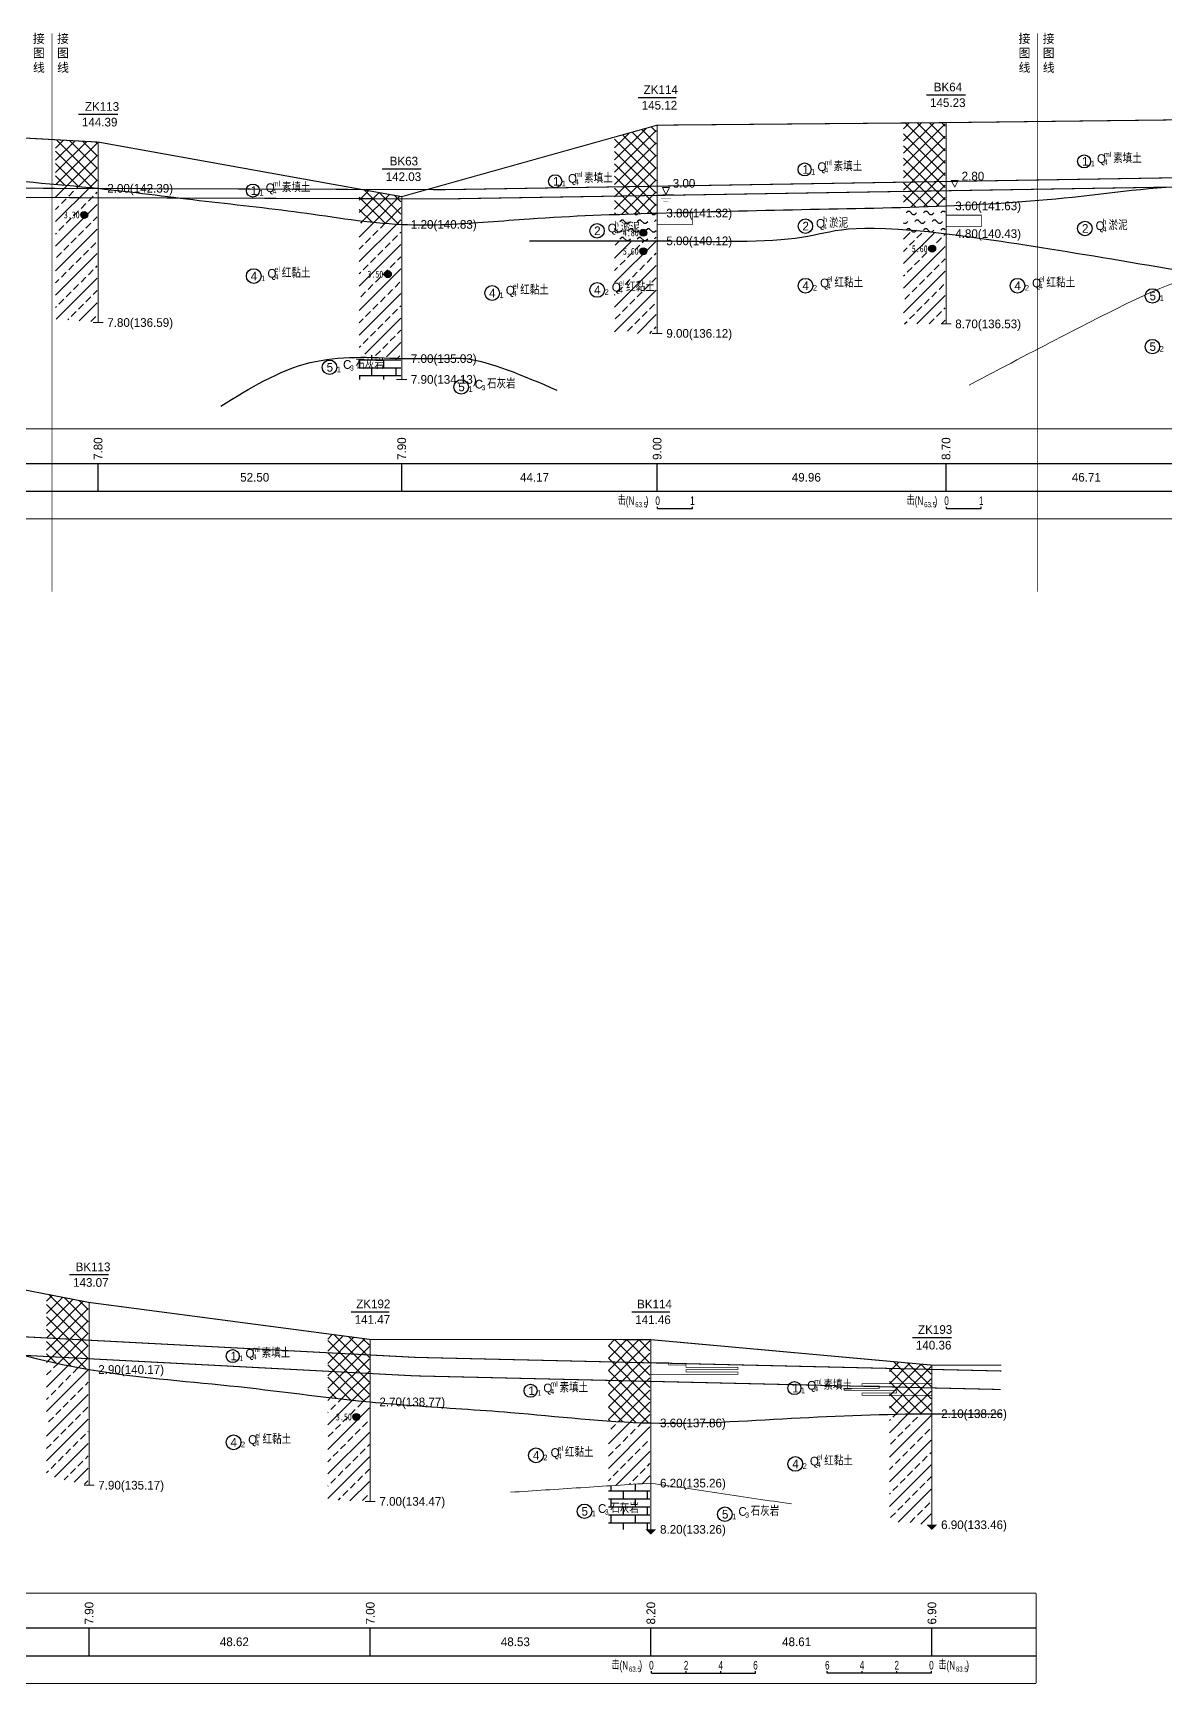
# Model space of a CAD drawing. Header units: inches. Extents: x -205 to 12199, y -11610 to -150.
# Drawn here: x 748.4 to 1074.7, y -7170.8 to -6695 of the extents above; entities that cross this region are included whole.
import ezdxf
from ezdxf.enums import TextEntityAlignment as Align

# ---------------------------------------------------------------- set-up
doc = ezdxf.new("R2010")
doc.units = ezdxf.units.IN
doc.header["$MEASUREMENT"] = 0
doc.linetypes.add('ACAD_ISO03W100', pattern=[30, 12, -18])
doc.linetypes.add('ACAD_ISO05W100', pattern=[34, 24, -3, 0.5, -3, 0.5, -3])
for name, color, linetype in [('GiCAD_PouMian', 7, 'Continuous'), ('GICAD_QUYANG', 7, 'Continuous'), ('地质-原位曲线', 7, 'Continuous'), ('地质-图框', 7, 'Continuous'), ('地质-地层符号', 3, 'Continuous'), ('地质-地层线', 7, 'Continuous'), ('地质-地面线', 7, 'Continuous'), ('地质-填充花纹', 4, 'Continuous'), ('地质-文字', 7, 'Continuous'), ('地质-标注栏', 7, 'Continuous'), ('地质-水位线', 5, 'Continuous'), ('地质-钻孔', 7, 'Continuous'), ('管底', 7, 'Continuous'), ('红线', 1, 'ACAD_ISO05W100')]:
    doc.layers.add(name, color=color, linetype=linetype)
doc.styles.add('LZ_PMT_LINE', font='', dxfattribs={"height": 2})
doc.styles.get("Standard").update_dxf_attribs({"font": ''})
doc.styles.add('地层编号', font='Comfont.shx', dxfattribs={"width": 0.7, "height": 2.5, "bigfont": 'Hztxt12a.shx'})
doc.styles.add('层底标注', font='Comfont.shx', dxfattribs={"width": 0.7, "height": 2.5, "bigfont": 'Hztxt12a.shx'})
doc.styles.add('岩土名称', font='Comfont.shx', dxfattribs={"width": 0.7, "height": 2.5, "bigfont": 'Hztxt12a.shx'})
doc.styles.add('时代', font='Comfont.shx', dxfattribs={"width": 0.7, "height": 2.5, "bigfont": 'Hztxt12a.shx'})
doc.styles.add('标注栏数据', font='Comfont.shx', dxfattribs={"width": 0.7, "height": 2.5, "bigfont": 'Hztxt12a.shx'})
doc.styles.add('标贯动探', font='Comfont.shx', dxfattribs={"width": 0.7, "height": 2.5, "bigfont": 'Hztxt12a.shx'})
doc.styles.add('钻孔标注', font='Comfont.shx', dxfattribs={"width": 0.7, "height": 2.5, "bigfont": 'Hztxt12a.shx'})
doc.styles.get('LZ_PMT_LINE').set_extended_font_data('SimSun')
doc.styles.get('Standard').set_extended_font_data('SimSun')
doc.linetypes.add('bzhjcx', pattern='A,0.001,[2,XX1.shx,S=1,R=0,X=1,Y=0],-2', length=2.001)
doc.linetypes.add('swx', pattern='A,7,-1.5,["●",LZ_PMT_LINE,S=0.05,R=0,X=0,Y=0],-1.5', length=10)
pattern_1 = [(45, (-21473.4016, -6901.8557), (-3.5355339, 3.5355339), []), (45, (-21469.866, -6901.8557), (-3.5355339, 3.5355339), [2, -1])]
pattern_2 = [(45, (-21473.4016, -6901.8557), (-1.76776695, 1.76776695), []), (135, (-21473.4016, -6901.8557), (-1.76776695, -1.76776695), [])]
pattern_3 = [(45, (-21563.4016, -6901.8557), (-1.76776695, 1.76776695), []), (135, (-21563.4016, -6901.8557), (-1.76776695, -1.76776695), [])]
pattern_4 = [(45, (-21563.4016, -6901.8557), (-3.5355339, 3.5355339), []), (45, (-21559.866, -6901.8557), (-3.5355339, 3.5355339), [2, -1])]
pattern_5 = [(45, (-21564.9016, -6901.8557), (-2.50000007, 2.50000007), [0.707107, -2.828427]), (0, (-21564.4016, -6901.3557), (2.5, 2.5), [0.5, -4.5]), (315, (-21563.9016, -6901.3557), (4.9999895, -1.06e-05), [1.414214, -2.12132]), (0, (-21562.9016, -6902.3557), (2.5, 2.5), [0.5, -4.5]), (45, (-21562.4016, -6902.3557), (-2.50000007, 2.50000007), [0.707107, -2.828427])]
pattern_6 = [(45, (-23203.1475, -7232.426), (-3.5355339, 3.5355339), []), (45, (-23199.612, -7232.426), (-3.5355339, 3.5355339), [2, -1])]
pattern_7 = [(45, (-23203.1475, -7232.426), (-1.76776695, 1.76776695), []), (135, (-23203.1475, -7232.426), (-1.76776695, -1.76776695), [])]
pattern_8 = [(45, (-23378.4136, -7232.426), (-3.5355339, 3.5355339), []), (45, (-23374.878, -7232.426), (-3.5355339, 3.5355339), [2, -1])]
pattern_9 = [(45, (-23378.4136, -7232.426), (-1.76776695, 1.76776695), []), (135, (-23378.4136, -7232.426), (-1.76776695, -1.76776695), [])]

# ---------------------------------------------------------------- blocks, each defined once
blk = doc.blocks.new('gkqy_yuan.dwg不标')
at = {"layer": 'GiCAD_PouMian'}
h = blk.add_hatch(color=7, dxfattribs=at)
edge = h.paths.add_edge_path()
edge.add_arc((0, 0), 1, 0, 360)
at = {"layer": 'GICAD_QUYANG', "color": 7}
blk.add_circle((0, 0), 1, dxfattribs=at)
blk = doc.blocks.new('shuiweifhcj')
at = {"color": 7, "linetype": 'Continuous'}
blk.add_wipeout([(-2.46, -2.23), (2.54, -2.23), (2.54, 2.23), (-2.46, 2.23)], dxfattribs=at).dxf.layer = '地质-水位线'
at = {"color": 7}
for points, const_width in [([(-2.25, 0.02), (2.32, 0.02)], 0.075), ([(-1.5, -1), (1.5, -1)], 0.075), ([(-0.75, -2), (0.75, -2)], 0.05)]:
    blk.add_lwpolyline(points, dxfattribs=dict(at, const_width=const_width))
at = {"color": 7, "lineweight": 0}
blk.add_lwpolyline([(0.02, 0.02), (1.02, 2.02), (-0.98, 2.02), (0.02, 0.02)], dxfattribs=at)

msp = doc.modelspace()

# ---------------------------------------------------------------- hatches: boundary and pattern name
at = {"layer": '地质-填充花纹', "linetype": 'Continuous'}
h = msp.add_hatch(dxfattribs=at)
h.set_pattern_fill('GKSTT', scale=0.5, style=0, pattern_type=2)
h.set_pattern_definition(pattern_3)
h.paths.add_polyline_path([(928.07043, -6746.91398), (921.47479, -6747.11434), (916.47758, -6747.28124), (916.07043, -6747.29646), (916.07043, -6725.00081), (928.07043, -6721.64301)])
h = msp.add_hatch(dxfattribs=at)
h.set_pattern_fill('GKSTT', scale=0.5, style=0, pattern_type=2)
h.set_pattern_definition(pattern_3)
h.paths.add_polyline_path([(1011.33486, -6744.84882), (1004.94341, -6745.08155), (999.94572, -6745.23365), (999.33486, -6745.24973), (999.33486, -6720.94761), (1011.33486, -6720.84192)])
h = msp.add_hatch(dxfattribs=at)
h.set_pattern_fill('GKSTT', scale=0.5, style=0, pattern_type=2)
h.set_pattern_definition(pattern_2)
h.paths.add_polyline_path([(766.95222, -6726.42603), (766.95222, -6739.74814), (759.89238, -6739.04523), (754.95222, -6738.59345), (754.95222, -6725.77)])
h = msp.add_hatch(dxfattribs=at)
h.set_pattern_fill('GKFZNT', scale=0.5, style=0, pattern_type=2)
h.set_pattern_definition(pattern_1)
h.paths.add_polyline_path([(759.89238, -6739.04523), (766.95222, -6739.74814), (766.95222, -6778.41716), (761.9016, -6777.96194), (756.59426, -6777.55779), (754.95222, -6777.45061), (754.95222, -6738.59345)])
h = msp.add_hatch(dxfattribs=at)
h.set_pattern_fill('GKSTT', scale=0.5, style=0, pattern_type=2)
h.set_pattern_definition(pattern_2)
h.paths.add_polyline_path([(854.4508, -6742.12808), (854.4508, -6750.15262), (845.35023, -6749.40952), (842.4508, -6749.05612), (842.4508, -6739.97033)])
h = msp.add_hatch(dxfattribs=at)
h.set_pattern_fill('GKYN', scale=0.5, style=0, pattern_type=2)
h.set_pattern_definition(pattern_5)
h.paths.add_polyline_path([(1011.33486, -6752.82933), (1004.9192, -6752.56278), (999.91945, -6752.53106), (999.33486, -6752.5413), (999.33486, -6745.24973), (999.94572, -6745.23365), (1004.94341, -6745.08155), (1011.33486, -6744.84882)])
h = msp.add_hatch(dxfattribs=at)
h.set_pattern_fill('GKFZNT', scale=0.5, style=0, pattern_type=2)
h.set_pattern_definition(pattern_1)
h.paths.add_polyline_path([(845.35023, -6749.40952), (854.4508, -6750.15262), (854.4508, -6788.80998), (847.72181, -6788.01018), (842.75676, -6787.42004), (842.4508, -6787.38367), (842.4508, -6749.05612)])
h = msp.add_hatch(dxfattribs=at)
h.set_pattern_fill('GKYN', scale=0.5, style=0, pattern_type=2)
h.set_pattern_definition(pattern_5)
h.paths.add_polyline_path([(928.07043, -6754.90639), (916.07043, -6754.90639), (916.07043, -6747.29646), (916.47758, -6747.28124), (921.47479, -6747.11434), (928.07043, -6746.91398)])
h = msp.add_hatch(dxfattribs=at)
h.set_pattern_fill('GKFZNT', scale=0.5, style=0, pattern_type=2)
h.set_pattern_definition(pattern_4)
h.paths.add_polyline_path([(928.07043, -6781.57306), (916.07043, -6781.57306), (916.07043, -6754.90639), (928.07043, -6754.90639)])
h = msp.add_hatch(dxfattribs=at)
h.set_pattern_fill('GKFZNT', scale=0.5, style=0, pattern_type=2)
h.set_pattern_definition(pattern_4)
h.paths.add_polyline_path([(1004.9192, -6752.56278), (1011.33486, -6752.82933), (1011.33486, -6778.83972), (999.33486, -6778.83972), (999.33486, -6752.5413), (999.91945, -6752.53106)])
h = msp.add_hatch(dxfattribs=at)
h.set_pattern_fill('GKSHY', scale=0.5, style=0, pattern_type=2)
h.set_pattern_definition([(0, (-21473.4016, -6901.8557), (0, 2.3), []), (90, (-21473.4016, -6901.8557), (-3.5, 2.3), [2.3, -2.3])])
h.paths.add_polyline_path([(842.75676, -6787.42004), (847.72181, -6788.01018), (854.4508, -6788.80998), (854.4508, -6794.8397), (842.4508, -6794.8397), (842.4508, -6787.38367)])
h = msp.add_hatch(dxfattribs=at)
h.set_pattern_fill('GKSTT', scale=0.5, style=0, pattern_type=2)
h.set_pattern_definition(pattern_7)
h.paths.add_polyline_path([(764.35246, -7060.76161), (764.35246, -7080.0958), (758.00774, -7078.88811), (753.1221, -7077.82526), (752.35246, -7077.64233), (752.35246, -7058.43661)])
h = msp.add_hatch(dxfattribs=at)
h.set_pattern_fill('GKSTT', scale=0.5, style=0, pattern_type=2)
h.set_pattern_definition(pattern_7)
h.paths.add_polyline_path([(845.37956, -7071.44385), (845.37956, -7089.45131), (839.87685, -7088.89118), (834.90772, -7088.33662), (833.37956, -7088.15641), (833.37956, -7069.86412)])
h = msp.add_hatch(dxfattribs=at)
h.set_pattern_fill('GKSTT', scale=0.5, style=0, pattern_type=2)
h.set_pattern_definition(pattern_9)
h.paths.add_polyline_path([(926.25667, -7071.54318), (926.25667, -7095.53427), (920.95079, -7095.3409), (915.95878, -7095.05941), (914.25667, -7094.93822), (914.25667, -7071.5333)])
h = msp.add_hatch(dxfattribs=at)
h.set_pattern_fill('GKFZNT', scale=0.5, style=0, pattern_type=2)
h.set_pattern_definition(pattern_6)
h.paths.add_polyline_path([(753.1221, -7077.82526), (758.00774, -7078.88811), (764.35246, -7080.0958), (764.35246, -7113.42643), (759.17145, -7112.38442), (753.79393, -7110.94306), (752.35246, -7110.53106), (752.35246, -7077.64233)])
h = msp.add_hatch(dxfattribs=at)
h.set_pattern_fill('GKSTT', scale=0.5, style=0, pattern_type=2)
h.set_pattern_definition(pattern_9)
h.paths.add_polyline_path([(1007.26631, -7078.85413), (1007.26631, -7092.87915), (1001.98569, -7092.92968), (996.9865, -7093.01904), (995.26631, -7093.06227), (995.26631, -7077.76783)])
h = msp.add_hatch(dxfattribs=at)
h.set_pattern_fill('GKFZNT', scale=0.5, style=0, pattern_type=2)
h.set_pattern_definition(pattern_6)
h.paths.add_polyline_path([(834.90772, -7088.33662), (839.87685, -7088.89118), (845.37956, -7089.45131), (845.37956, -7118.13749), (840.22832, -7118.01539), (834.82622, -7117.64588), (833.37956, -7117.52917), (833.37956, -7088.15641)])
h = msp.add_hatch(dxfattribs=at)
h.set_pattern_fill('GKFZNT', scale=0.5, style=0, pattern_type=2)
h.set_pattern_definition(pattern_8)
h.paths.add_polyline_path([(1007.26631, -7124.86024), (1002.42263, -7124.5401), (997.34113, -7124.03809), (995.26631, -7123.77471), (995.26631, -7093.06227), (996.9865, -7093.01904), (1001.98569, -7092.92968), (1007.26631, -7092.87915)])
h = msp.add_hatch(dxfattribs=at)
h.set_pattern_fill('GKFZNT', scale=0.5, style=0, pattern_type=2)
h.set_pattern_definition(pattern_8)
h.paths.add_polyline_path([(915.95878, -7095.05941), (920.95079, -7095.3409), (926.25667, -7095.53427), (926.25667, -7112.893), (921.25619, -7113.21863), (916.26676, -7113.54354), (914.25667, -7113.67444), (914.25667, -7094.93822)])
h = msp.add_hatch(dxfattribs=at)
h.set_pattern_fill('GKSHY', scale=0.5, style=0, pattern_type=2)
h.set_pattern_definition([(0, (-23378.4136, -7232.426), (0, 2.3), []), (90, (-23378.4136, -7232.426), (-3.5, 2.3), [2.3, -2.3])])
h.paths.add_polyline_path([(926.25667, -7126.21005), (914.25667, -7126.21005), (914.25667, -7113.67444), (916.26676, -7113.54354), (921.25619, -7113.21863), (926.25667, -7112.893)])

# ---------------------------------------------------------------- linework, layer by layer
at = {"layer": '地质-原位曲线', "color": 7, "linetype": 'Continuous'}
for p, q in [((928.47141, -6832.03969), (928.47141, -6831.53969)), ((938.47141, -6832.03969), (938.47141, -6831.53969)), ((1011.73508, -6832.03969), (1011.73508, -6831.53969)), ((1021.73508, -6832.03969), (1021.73508, -6831.53969)), ((928.47141, -6832.03969), (938.47141, -6832.03969)), ((1011.73508, -6832.03969), (1021.73508, -6832.03969)), ((926.65668, -7167.61009), (926.65668, -7167.11009)), ((926.65668, -7167.61009), (956.65668, -7167.61009)), ((936.65668, -7167.61009), (936.65668, -7167.11009)), ((946.65668, -7167.61009), (946.65668, -7167.11009)), ((956.65668, -7167.61009), (956.65668, -7167.11009)), ((977.36566, -7167.61009), (977.36566, -7167.11009)), ((1007.36566, -7167.61009), (977.36566, -7167.61009)), ((987.36566, -7167.61009), (987.36566, -7167.11009)), ((997.36566, -7167.61009), (997.36566, -7167.11009)), ((1007.36566, -7167.61009), (1007.36566, -7167.11009))]:
    msp.add_line(p, q, dxfattribs=at)
at = {"layer": '地质-原位曲线', "color": 7, "linetype": 'Continuous', "const_width": 0.2, "flags": 128}
for points in [[(928.47141, -6746.90639), (938.47141, -6746.90639), (938.47141, -6747.57306), (938.47141, -6747.57306), (938.47141, -6748.23972), (938.47141, -6748.23972), (938.47141, -6748.90639), (938.47141, -6748.90639), (938.47141, -6749.57306), (938.47141, -6749.57306), (938.47141, -6750.23972), (928.47141, -6750.23972)], [(1011.73508, -6747.50638), (1021.73508, -6747.50638), (1021.73508, -6748.17305), (1021.73508, -6748.17305), (1021.73508, -6748.83972), (1021.73508, -6748.83972), (1021.73508, -6749.50638), (1021.73508, -6749.50639), (1021.73508, -6750.17305), (1021.73508, -6750.17305), (1021.73508, -6750.83972), (1011.73508, -6750.83972)], [(926.65668, -7078.21006), (931.65668, -7078.21006), (931.65668, -7078.87673), (936.65668, -7078.87673), (936.65668, -7079.54338), (951.65668, -7079.54338), (951.65668, -7080.21006), (936.65668, -7080.21006), (936.65668, -7080.87673), (951.65668, -7080.87673), (951.65668, -7081.54338), (926.65668, -7081.54338)], [(1007.36566, -7084.2101), (987.36566, -7084.2101), (987.36566, -7084.87676), (992.36566, -7084.87676), (992.36566, -7085.54343), (982.36566, -7085.54343), (982.36566, -7086.2101), (997.36566, -7086.2101), (997.36566, -7086.87676), (987.36566, -7086.87676), (987.36566, -7087.54343), (1007.36566, -7087.54343)]]:
    msp.add_lwpolyline(points, dxfattribs=at)
at = {"layer": '地质-地层符号', "color": 7, "linetype": 'Continuous'}
for centre, major_axis in [((1051.38655, -6732.00639), (0, 1.875)), ((898.93244, -6737.72414), (0, 1.875)), ((970.82765, -6734.33972), (0, 1.875)), ((811.82651, -6740.40416), (0, 1.875)), ((910.99886, -6752.02057), (0, 2.08333)), ((971.03598, -6750.67306), (0, 2.08333)), ((1051.59489, -6751.33972), (0, 2.08333)), ((812.07651, -6765.07083), (0, 2.125)), ((880.77803, -6769.94112), (0, 2.125)), ((911.04053, -6769.03972), (0, 2.125)), ((971.07765, -6767.83972), (0, 2.125)), ((1032.17321, -6767.85586), (0, 2.125)), ((1071.05823, -6770.77526), (0, 2.08333)), ((1071.05823, -6785.37306), (0, 2.08333)), ((833.90999, -6791.33973), (0, 2.08333)), ((871.85186, -6797.00218), (0, 2.08333)), ((805.99101, -7076.27674), (0, 1.875)), ((967.88649, -7085.51007), (0, 1.875)), ((891.8361, -7086.26397), (0, 1.875)), ((806.24101, -7101.12318), (0, 2.125)), ((893.40263, -7104.87878), (0, 2.125)), ((968.13649, -7107.34343), (0, 2.125)), ((907.37122, -7121.00171), (0, 2.08333)), ((947.84191, -7121.84335), (0, 2.08333))]:
    msp.add_ellipse(centre, major_axis=major_axis, ratio=1, dxfattribs=at)
at = {"layer": '地质-地层线', "color": 7, "lineweight": 25}
for points, knots in [([(527.79444, -6734.96786), (528.02826, -6734.96993), (541.18802, -6735.0668), (567.29424, -6733.07732), (607.58804, -6730.60118), (649.43822, -6732.6801), (690.85795, -6732.02352), (729.98878, -6736.70809), (764.59031, -6739.15555), (796.35885, -6743.39169), (825.54845, -6746.36434), (849.28916, -6750.46282), (863.42354, -6750.34023), (867.79444, -6750.16713)], [340.220075296, 340.220075296, 340.220075296, 340.220075296, 340.922585275, 379.75848672, 418.594388166, 461.967955658, 505.341523151, 542.687015927, 580.032508703, 609.404002781, 638.775496858, 668.146990935, 681.27438928, 681.27438928, 681.27438928, 681.27438928]), ([(867.79444, -6750.16713), (875.69182, -6749.85438), (895.89891, -6747.92849), (929.90815, -6746.81064), (969.94543, -6745.79724), (1010.75205, -6745.21082), (1050.45981, -6742.6406), (1090.04912, -6736.45264), (1129.00865, -6747.15332), (1161.35761, -6747.73289), (1182.6911, -6757.09725), (1191.75875, -6760.52554), (1196.29257, -6762.23968)], [681.27438928, 681.27438928, 681.27438928, 681.27438928, 704.993026264, 741.839061592, 783.484097202, 825.129132811, 864.156395232, 903.183657653, 943.525189963, 983.866722273, 998.423010896, 1012.979299519, 1012.979299519, 1012.979299519, 1012.979299519]), ([(928.32043, -6754.90639), (944.36392, -6755.11701), (976.45088, -6755.53825), (984.51092, -6747.28579), (1059.88011, -6760.18208), (1089.43824, -6765.23973)], [0, 0, 0, 0, 41.64503559, 83.29007118, 110.160219453, 110.160219453, 110.160219453, 110.160219453]), ([(518.04859, -7054.02131), (519.31211, -7054.01638), (534.06981, -7053.97183), (562.31392, -7054.23439), (602.89685, -7052.86398), (643.19143, -7057.57843), (684.41755, -7057.88906), (724.15988, -7070.11949), (764.04467, -7081.52039), (805.19587, -7084.2972), (836.22337, -7088.78086), (853.90458, -7090.20483), (858.04859, -7090.50982)], [340.243120948, 340.243120948, 340.243120948, 340.243120948, 344.034205429, 384.523081935, 425.011958441, 465.583474257, 506.154990072, 547.843624388, 589.532258704, 630.31369416, 671.095129617, 683.565454169, 683.565454169, 683.565454169, 683.565454169]), ([(858.04859, -7090.50982), (867.38047, -7091.19661), (890.23143, -7092.52221), (926.4665, -7096.80346), (967.02284, -7094.0119), (997.33883, -7092.81219), (1017.51652, -7092.88386), (1024.18305, -7092.87913), (1027.51631, -7092.87676)], [683.565454169, 683.565454169, 683.565454169, 683.565454169, 711.647291862, 752.199454108, 792.7262139, 833.252973692, 843.252973692, 853.252973692, 853.252973692, 853.252973692, 853.252973692])]:
    msp.add_open_spline(points, degree=3, knots=knots, dxfattribs=at)
msp.add_spline([(891.51062, -6754.90639), (909.91553, -6754.90639), (928.32043, -6754.90639)], degree=3, dxfattribs=at)
at = {"layer": '地质-地层线', "color": 7, "linetype": 'bzhjcx', "lineweight": 0}
msp.add_open_spline([(1018.20401, -6796.45727), (1027.53243, -6791.56696), (1076.18751, -6766.06015), (1083.1632, -6764.65224), (1130.90913, -6766.28812), (1156.40461, -6766.78917), (1169.15236, -6767.03969)], degree=3, knots=[113.357487494, 113.357487494, 113.357487494, 113.357487494, 122.707418278, 162.124765376, 201.991981933, 241.859198489, 241.859198489, 241.859198489, 241.859198489], dxfattribs=at)
at = {"layer": '地质-地层线', "color": 7, "linetype": 'bzhjcx', "lineweight": 25}
msp.add_spline([(802.5704, -6802.51644), (828.32381, -6789.99935), (854.7008, -6788.8397)], degree=3, dxfattribs=at)
msp.add_open_spline([(867.79444, -6788.8397), (869.47978, -6788.742), (877.00522, -6788.30574), (889.62033, -6793.7135), (899.41026, -6797.91019)], degree=3, knots=[13.093643188, 13.093643188, 13.093643188, 13.093643188, 18.40490818, 36.80981636, 36.80981636, 36.80981636, 36.80981636], dxfattribs=at)
at = {"layer": '地质-地层线', "color": 7, "linetype": 'bzhjcx', "lineweight": 25, "start_tangent": (1, 0), "end_tangent": (1, 0)}
msp.add_spline([(854.7008, -6788.8397), (867.79444, -6788.8397)], degree=3, dxfattribs=at)
at = {"layer": '地质-地层线', "color": 7, "linetype": 'bzhjcx', "lineweight": 0}
for points in [[(886.06911, -7115.51001), (906.28789, -7114.19336), (926.50667, -7112.87672)], [(926.50667, -7112.87672), (946.75858, -7115.87665), (967.01049, -7118.87659)]]:
    msp.add_spline(points, degree=3, dxfattribs=at)
at = {"layer": '地质-地面线', "color": 7, "linetype": 'Continuous', "const_width": 0.3}
for points in [[(527.79444, -6721.62793), (528.4959, -6721.63969), (606.08423, -6722.03967), (692.81536, -6722.37302), (767.20222, -6726.4397), (854.7008, -6742.17303), (867.79444, -6738.50922)], [(867.79444, -6738.50922), (928.32043, -6721.57306), (1011.58486, -6720.83972), (1089.43824, -6719.90639), (1169.15236, -6719.03969), (1207.79444, -6720.11544)], [(518.04859, -7040.03667), (521.83908, -7040.01008), (602.81673, -7041.21014), (683.74254, -7045.14345), (764.60246, -7060.81005), (845.62956, -7071.47676), (858.04859, -7071.48699)], [(858.04859, -7071.48699), (926.50667, -7071.54339), (1007.51631, -7078.87676), (1027.51631, -7078.87676)]]:
    msp.add_lwpolyline(points, dxfattribs=at)
at = {"layer": '地质-标注栏', "color": 7, "linetype": 'Continuous', "const_width": 0.3}
for points in [[(487.79367, -6809.03969), (877.79367, -6809.03969)], [(827.79367, -6809.03969), (1217.79367, -6809.03969)], [(487.79367, -6835.03969), (877.79367, -6835.03969)], [(827.79367, -6835.03969), (1217.79367, -6835.03969)], [(478.04782, -7144.61009), (868.04782, -7144.61009)], [(818.04926, -7144.61009), (1037.51698, -7144.61009)], [(1037.51698, -7144.61009), (1037.51698, -7170.61009)], [(478.04782, -7170.61009), (868.04782, -7170.61009)], [(818.04926, -7170.61009), (1037.51698, -7170.61009)]]:
    msp.add_lwpolyline(points, dxfattribs=at)
at = {"layer": '地质-标注栏', "color": 7, "linetype": 'Continuous'}
for points in [[(487.79367, -6819.03969), (877.79367, -6819.03969)], [(767.20222, -6827.03969), (767.20222, -6819.03969)], [(767.20222, -6827.03969), (767.20222, -6819.03969)], [(827.79367, -6819.03969), (1217.79367, -6819.03969)], [(854.7008, -6827.03969), (854.7008, -6819.03969)], [(854.7008, -6827.03969), (854.7008, -6819.03969)], [(928.32043, -6827.03969), (928.32043, -6819.03969)], [(928.32043, -6827.03969), (928.32043, -6819.03969)], [(1011.58486, -6827.03969), (1011.58486, -6819.03969)], [(1011.58486, -6827.03969), (1011.58486, -6819.03969)], [(487.79367, -6827.03969), (877.79367, -6827.03969)], [(827.79367, -6827.03969), (1217.79367, -6827.03969)], [(478.04782, -7154.61009), (868.04782, -7154.61009)], [(764.60246, -7162.61009), (764.60246, -7154.61009)], [(764.60246, -7162.61009), (764.60246, -7154.61009)], [(818.04926, -7154.61009), (1037.51698, -7154.61009)], [(845.62956, -7162.61009), (845.62956, -7154.61009)], [(845.62956, -7162.61009), (845.62956, -7154.61009)], [(926.50667, -7162.61009), (926.50667, -7154.61009)], [(926.50667, -7162.61009), (926.50667, -7154.61009)], [(1007.51631, -7162.61009), (1007.51631, -7154.61009)], [(478.04782, -7162.61009), (868.04782, -7162.61009)], [(818.04926, -7162.61009), (1037.51698, -7162.61009)]]:
    msp.add_lwpolyline(points, dxfattribs=at)
at = {"layer": '地质-钻孔', "color": 7, "linetype": 'Continuous'}
for p, q in [((922.87375, -6713.57306), (933.76633, -6713.57306)), ((1005.97141, -6712.83972), (1017.19797, -6712.83972)), ((761.54758, -6718.4397), (772.85617, -6718.4397)), ((849.0886, -6734.17304), (860.3132, -6734.17304)), ((758.98922, -7052.81005), (770.21579, -7052.81005)), ((840.14157, -7063.47676), (851.11813, -7063.47676)), ((921.01801, -7063.54338), (931.99457, -7063.54338)), ((1001.90277, -7070.87676), (1013.12934, -7070.87676))]:
    msp.add_line(p, q, dxfattribs=at)
at = {"layer": '地质-钻孔', "color": 7, "const_width": 0.3, "flags": 128}
for points in [[(767.20222, -6726.4397), (767.20222, -6778.4397)], [(854.7008, -6742.17303), (854.7008, -6794.8397)], [(764.60246, -7060.81005), (764.60246, -7113.47672)], [(845.62956, -7071.47676), (845.62956, -7118.14342)], [(926.50667, -7071.54339), (926.50667, -7126.21005)], [(1007.51631, -7078.87676), (1007.51631, -7124.87676)]]:
    msp.add_lwpolyline(points, dxfattribs=at)
at = {"layer": '地质-钻孔', "color": 7, "linetype": 'Continuous', "const_width": 0.3, "flags": 128}
for points in [[(765.70222, -6778.4397), (768.70222, -6778.4397)], [(1010.08486, -6778.83972), (1013.08486, -6778.83972)], [(926.82043, -6781.57306), (929.82043, -6781.57306)], [(853.2008, -6794.8397), (856.2008, -6794.8397)], [(763.10246, -7113.47672), (766.10246, -7113.47672)], [(844.12956, -7118.14342), (847.12956, -7118.14342)]]:
    msp.add_lwpolyline(points, dxfattribs=at)
at = {"layer": '地质-钻孔', "color": 7, "linetype": 'Continuous'}
for points in [[(925.00667, -7126.21005), (928.00667, -7126.21005), (926.50667, -7127.71005)], [(1006.01631, -7124.87676), (1009.01631, -7124.87676), (1007.51631, -7126.37676)]]:
    msp.add_solid(points, dxfattribs=at)
at = {"layer": '管底', "linetype": 'swx', "const_width": 0.3}
for points in [[(516.2555, -6738.96511), (866.73703, -6740.16337)], [(516.2464, -6741.62909), (866.72792, -6742.82736)], [(518.85429, -7058.77863), (858.8748, -7076.65387)], [(518.57432, -7064.10427), (858.59482, -7081.97952)], [(858.71886, -7076.64796), (1027.47541, -7080.57383)], [(858.59482, -7081.97952), (1027.35138, -7085.90539)]]:
    msp.add_lwpolyline(points, dxfattribs=at)
at = {"layer": '红线', "linetype": 'ACAD_ISO03W100', "ltscale": 0.4, "const_width": 0.2}
for points in [[(753.9385, -6695.11995), (753.9385, -6856.01032)], [(1038.01321, -6695.11995), (1038.01321, -6856.01032)]]:
    msp.add_lwpolyline(points, dxfattribs=at)

# ---------------------------------------------------------------- block references
at = {"layer": '地质-图框', "color": 7, "linetype": 'Continuous'}
for p in [(763.20222, -6747.4397), (924.32043, -6752.57306), (924.32043, -6757.90639), (1007.58486, -6757.17306), (850.7008, -6764.50637), (841.62956, -7093.81009)]:
    msp.add_blockref('gkqy_yuan.dwg不标', p, dxfattribs=at)

# ---------------------------------------------------------------- texts
at = {"layer": '地质-原位曲线', "color": 7, "linetype": 'Continuous', "style": '标注栏数据', "width": 0.7}
for s, height, p in [('击', 2.5, (916.95057, -6831.03969)), ('(N', 2.5, (919.30057, -6831.03969)), ('63.5', 1.5, (922.00891, -6831.66469)), (')', 2.5, (925.02391, -6831.03969)), ('击', 2.5, (1000.21425, -6831.03969)), ('(N', 2.5, (1002.56425, -6831.03969)), ('63.5', 1.5, (1005.27258, -6831.66469)), (')', 2.5, (1008.28758, -6831.03969)), ('击', 2.5, (915.13585, -7166.61009)), ('(N', 2.5, (917.48585, -7166.61009)), (')', 2.5, (923.20918, -7166.61009)), ('击', 2.5, (1009.36566, -7166.61009)), ('(N', 2.5, (1011.71566, -7166.61009)), (')', 2.5, (1017.439, -7166.61009)), ('63.5', 1.5, (920.19418, -7167.23509)), ('63.5', 1.5, (1014.424, -7167.23509))]:
    msp.add_text(s, height=height, dxfattribs=at).set_placement(p)
for s, p in [('0', (928.47141, -6831.03969)), ('1', (938.47141, -6831.03969)), ('0', (1011.73508, -6831.03969)), ('1', (1021.73508, -6831.03969)), ('0', (926.65668, -7166.61009)), ('2', (936.65668, -7166.61009)), ('4', (946.65668, -7166.61009)), ('6', (956.65668, -7166.61009)), ('6', (977.36566, -7166.61009)), ('4', (987.36566, -7166.61009)), ('2', (997.36566, -7166.61009)), ('0', (1007.36566, -7166.61009))]:
    msp.add_text(s, height=2.5, dxfattribs=at).set_placement(p, align=Align.CENTER)
at = {"layer": '地质-图框', "color": 7, "linetype": 'Continuous', "width": 0.7}
for s, p in [('3.30', (757.32762, -6748.4397)), ('4.80', (918.44584, -6753.57306)), ('5.60', (918.44584, -6758.90639)), ('5.60', (1001.71027, -6758.17306)), ('3.50', (844.82621, -6765.50637)), ('3.50', (835.75496, -7094.81009))]:
    msp.add_text(s, height=2, dxfattribs=at).set_placement(p)
at = {"layer": '地质-地层符号', "color": 7, "linetype": 'Continuous', "style": '时代', "width": 0.8}
for s, p in [('ml', (976.54848, -6733.12306)), ('4', (1057.10739, -6732.95639)), ('ml', (1057.10739, -6730.78972)), ('ml', (904.65327, -6736.50748)), ('4', (976.54848, -6735.28972)), ('4', (817.54734, -6741.35416)), ('ml', (817.54734, -6739.18749)), ('4', (904.65327, -6738.67414)), ('h', (916.11553, -6750.80391)), ('4', (976.15265, -6751.62306)), ('h', (976.15265, -6749.45639)), ('h', (1056.71155, -6750.12306)), ('4', (916.11553, -6752.97057)), ('4', (1056.71155, -6752.28972)), ('4', (818.04734, -6766.02083)), ('el', (818.04734, -6763.85416)), ('4', (886.74887, -6770.89112)), ('el', (886.74887, -6768.72446)), ('4', (917.28219, -6769.98972)), ('el', (917.28219, -6767.82306)), ('4', (977.31931, -6768.78972)), ('el', (977.31931, -6766.62305)), ('4', (1038.41488, -6768.80586)), ('el', (1038.41488, -6766.63919)), ('3', (839.75582, -6792.28973)), ('3', (877.6977, -6797.95218)), ('ml', (811.71184, -7075.06007)), ('4', (811.71184, -7077.22674)), ('ml', (897.55693, -7085.04731)), ('ml', (973.60732, -7084.29341)), ('4', (897.55693, -7087.21397)), ('4', (973.60732, -7086.46007)), ('4', (812.48267, -7102.07318)), ('el', (812.48267, -7099.90651)), ('el', (899.6443, -7103.66212)), ('4', (899.6443, -7105.82878)), ('4', (974.37816, -7108.29343)), ('el', (974.37816, -7106.12676)), ('3', (913.21706, -7121.95171)), ('3', (953.68775, -7122.79335))]:
    msp.add_text(s, height=1.5, dxfattribs=at).set_placement(p)
at = {"layer": '地质-地层符号', "color": 7, "linetype": 'Continuous'}
for s, height, style, p in [('1', 2.5, '地层编号', (1050.76155, -6733.25639)), ('Q', 2.5, '时代', (1055.07405, -6732.45639)), ('素填土', 2.5, '岩土名称', (1059.74072, -6732.45639)), ('Q', 2.5, '时代', (902.61994, -6738.17414)), ('素填土', 2.5, '岩土名称', (907.28661, -6738.17414)), ('1', 2.5, '地层编号', (970.20265, -6735.58972)), ('1', 1.625, '地层编号', (972.70265, -6735.78972)), ('Q', 2.5, '时代', (974.51515, -6734.78972)), ('素填土', 2.5, '岩土名称', (979.18181, -6734.78972)), ('1', 1.625, '地层编号', (1053.26155, -6733.45639)), ('1', 2.5, '地层编号', (811.20151, -6741.65416)), ('1', 1.625, '地层编号', (813.70151, -6741.85416)), ('Q', 2.5, '时代', (815.51401, -6740.85416)), ('素填土', 2.5, '岩土名称', (820.18068, -6740.85416)), ('1', 2.5, '地层编号', (898.30744, -6739.02102)), ('1', 1.625, '地层编号', (900.80744, -6739.22102)), ('2', 2.5, '地层编号', (910.16553, -6753.27057)), ('Q', 2.5, '时代', (914.08219, -6752.47057)), ('淤泥', 2.5, '岩土名称', (917.83219, -6752.47057)), ('2', 2.5, '地层编号', (970.20265, -6751.92306)), ('Q', 2.5, '时代', (974.11931, -6751.12306)), ('淤泥', 2.5, '岩土名称', (977.86931, -6751.12306)), ('2', 2.5, '地层编号', (1050.76155, -6752.58972)), ('Q', 2.5, '时代', (1054.67822, -6751.78972)), ('淤泥', 2.5, '岩土名称', (1058.42822, -6751.78972)), ('4', 2.5, '地层编号', (811.20151, -6766.32083)), ('1', 1.625, '地层编号', (814.20151, -6766.52083)), ('Q', 2.5, '时代', (816.01401, -6765.52083)), ('红黏土', 2.5, '岩土名称', (820.13901, -6765.52083)), ('4', 2.5, '地层编号', (879.90303, -6771.19112)), ('1', 1.625, '地层编号', (882.90303, -6771.39112)), ('Q', 2.5, '时代', (884.71553, -6770.39112)), ('红黏土', 2.5, '岩土名称', (888.84053, -6770.39112)), ('4', 2.5, '地层编号', (910.16553, -6770.28972)), ('2', 1.625, '地层编号', (913.16553, -6770.48972)), ('Q', 2.5, '时代', (915.24886, -6769.48972)), ('红黏土', 2.5, '岩土名称', (919.37386, -6769.48972)), ('4', 2.5, '地层编号', (970.20265, -6769.08972)), ('2', 1.625, '地层编号', (973.20265, -6769.28972)), ('Q', 2.5, '时代', (975.28598, -6768.28972)), ('红黏土', 2.5, '岩土名称', (979.41098, -6768.28972)), ('4', 2.5, '地层编号', (1031.29821, -6769.10586)), ('2', 1.625, '地层编号', (1034.29821, -6769.30586)), ('Q', 2.5, '时代', (1036.38154, -6768.30586)), ('红黏土', 2.5, '岩土名称', (1040.50654, -6768.30586)), ('5', 2.5, '地层编号', (1070.2249, -6772.02526)), ('1', 1.625, '地层编号', (1073.14156, -6772.22526)), ('5', 2.5, '地层编号', (1070.2249, -6786.62306)), ('2', 1.625, '地层编号', (1073.14156, -6786.82306)), ('5', 2.5, '地层编号', (833.07665, -6792.58973)), ('1', 1.625, '地层编号', (835.99332, -6792.78973)), ('C', 2.5, '时代', (837.80582, -6791.78973)), ('石灰岩', 2.5, '岩土名称', (841.34749, -6791.78973)), ('5', 2.5, '地层编号', (871.01853, -6798.25218)), ('1', 1.625, '地层编号', (873.9352, -6798.45218)), ('C', 2.5, '时代', (875.7477, -6797.45218)), ('石灰岩', 2.5, '岩土名称', (879.28936, -6797.45218)), ('Q', 2.5, '时代', (809.67851, -7076.72674)), ('素填土', 2.5, '岩土名称', (814.34517, -7076.72674)), ('1', 2.5, '地层编号', (805.36601, -7077.52674)), ('1', 1.625, '地层编号', (807.86601, -7077.72674)), ('Q', 2.5, '时代', (971.57399, -7085.96007)), ('素填土', 2.5, '岩土名称', (976.24066, -7085.96007)), ('1', 2.5, '地层编号', (891.2111, -7087.51397)), ('1', 1.625, '地层编号', (893.7111, -7087.71397)), ('Q', 2.5, '时代', (895.5236, -7086.71397)), ('素填土', 2.5, '岩土名称', (900.19027, -7086.71397)), ('1', 2.5, '地层编号', (967.26149, -7086.76007)), ('1', 1.625, '地层编号', (969.76149, -7086.96007)), ('4', 2.5, '地层编号', (805.36601, -7102.37318)), ('2', 1.625, '地层编号', (808.36601, -7102.57318)), ('Q', 2.5, '时代', (810.44934, -7101.57318)), ('红黏土', 2.5, '岩土名称', (814.57434, -7101.57318)), ('Q', 2.5, '时代', (897.61096, -7105.32878)), ('红黏土', 2.5, '岩土名称', (901.73596, -7105.32878)), ('4', 2.5, '地层编号', (892.52763, -7106.12878)), ('2', 1.625, '地层编号', (895.52763, -7106.32878)), ('4', 2.5, '地层编号', (967.26149, -7108.59343)), ('2', 1.625, '地层编号', (970.26149, -7108.79343)), ('Q', 2.5, '时代', (972.34482, -7107.79343)), ('红黏土', 2.5, '岩土名称', (976.46982, -7107.79343)), ('5', 2.5, '地层编号', (906.53789, -7122.25171)), ('1', 1.625, '地层编号', (909.45456, -7122.45171)), ('C', 2.5, '时代', (911.26706, -7121.45171)), ('石灰岩', 2.5, '岩土名称', (914.80872, -7121.45171)), ('5', 2.5, '地层编号', (947.00858, -7123.09335)), ('1', 1.625, '地层编号', (949.92525, -7123.29335)), ('C', 2.5, '时代', (951.73775, -7122.29335)), ('石灰岩', 2.5, '岩土名称', (955.27941, -7122.29335))]:
    msp.add_text(s, height=height, dxfattribs=dict(at, style=style)).set_placement(p)
at = {"layer": '地质-文字', "color": 7, "linetype": 'Continuous', "style": '层底标注'}
for s, p in [('2.00(142.39)', (769.85222, -6741.02303)), ('1.20(140.83)', (857.3508, -6751.42303)), ('5.00(140.12)', (930.97043, -6756.15639)), ('4.80(140.43)', (1014.23486, -6754.08972)), ('7.80(136.59)', (769.85222, -6779.6897)), ('8.70(136.53)', (1014.23486, -6780.08972)), ('9.00(136.12)', (930.97043, -6782.82306)), ('7.00(135.03)', (857.3508, -6790.0897)), ('7.90(134.13)', (857.3508, -6796.0897)), ('2.90(140.17)', (767.25246, -7081.39338)), ('2.70(138.77)', (848.27956, -7090.72676)), ('2.10(138.26)', (1010.16631, -7094.12676)), ('3.60(137.86)', (929.15667, -7096.79339)), ('7.90(135.17)', (767.25246, -7114.72672)), ('6.20(135.26)', (929.15667, -7114.12672)), ('7.00(134.47)', (848.27956, -7119.39342)), ('8.20(133.26)', (929.15667, -7127.46005)), ('6.90(133.46)', (1010.16631, -7126.12676))]:
    msp.add_text(s, height=2.5, dxfattribs=at).set_placement(p)
at = {"layer": '地质-标注栏', "color": 7, "linetype": 'Continuous', "style": '标注栏数据'}
for s, p in [('7.80', (768.45222, -6818.03969)), ('7.90', (855.9508, -6818.03969)), ('9.00', (929.57043, -6818.03969)), ('8.70', (1012.83486, -6818.03969)), ('7.90', (765.85246, -7153.61009)), ('7.00', (846.87956, -7153.61009)), ('8.20', (927.75667, -7153.61009)), ('6.90', (1008.76631, -7153.61009))]:
    msp.add_text(s, height=2.5, rotation=90.0000025, dxfattribs=at).set_placement(p)
for s, p in [('52.50', (808.15984, -6824.28969)), ('44.17', (888.80645, -6824.28969)), ('49.96', (967.13181, -6824.28969)), ('46.71', (1047.83655, -6824.28969)), ('48.62', (802.29518, -7159.86009)), ('48.53', (883.27645, -7159.86009)), ('48.61', (964.33649, -7159.86009))]:
    msp.add_text(s, height=2.5, dxfattribs=at).set_placement(p)
at = {"layer": '地质-钻孔', "color": 7, "linetype": 'Continuous', "style": '钻孔标注'}
for s, p in [('ZK114', (924.44543, -6712.57306)), ('BK64', (1008.04319, -6711.83972)), ('ZK113', (763.41055, -6717.4397)), ('145.12', (923.87401, -6717.07306)), ('145.23', (1006.97177, -6716.33972)), ('144.39', (762.54746, -6721.9397)), ('BK63', (851.24247, -6733.17303)), ('142.03', (850.08771, -6737.67303)), ('BK113', (760.72746, -7051.81005)), ('143.07', (759.98937, -7056.31005)), ('ZK192', (841.58789, -7062.47676)), ('141.47', (841.14146, -7066.97676)), ('141.46', (922.01857, -7067.04339)), ('BK114', (922.54834, -7062.54339)), ('ZK193', (1003.51631, -7069.87676)), ('140.36', (1002.90322, -7074.37676))]:
    msp.add_text(s, height=2.5, dxfattribs=at).set_placement(p)
at = {"layer": '红线', "char_height": 2.5, "attachment_point": 1}
for insert in [(748.41906, -6695.39696), (755.38438, -6695.39696), (1032.49377, -6695.39696), (1039.45909, -6695.39696)]:
    msp.add_mtext_dynamic_manual_height_columns('接图线', width=3.594619, gutter_width=12.5, heights=[0], dxfattribs=dict(at, insert=insert))

# ---------------------------------------------------------------- next in the draw order: block references
at = {"layer": '地质-水位线', "color": 7, "linetype": 'Continuous'}
for p in [(930.82043, -6741.57306), (1014.08486, -6739.50639)]:
    msp.add_blockref('shuiweifhcj', p, dxfattribs=at)

# ---------------------------------------------------------------- next in the draw order: linework, layer by layer
at = {"layer": '地质-钻孔', "color": 7, "const_width": 0.3, "flags": 128}
for points in [[(928.32043, -6721.57306), (928.32043, -6781.57306)], [(1011.58486, -6720.83972), (1011.58486, -6778.83972)]]:
    msp.add_lwpolyline(points, dxfattribs=at)
at = {"layer": '管底', "linetype": 'swx', "const_width": 0.3}
for points in [[(866.68453, -6740.16371), (1207.46012, -6734.6131)], [(866.72792, -6742.82736), (1207.5035, -6737.27675)]]:
    msp.add_lwpolyline(points, dxfattribs=at)

# ---------------------------------------------------------------- next in the draw order: texts
at = {"layer": '地质-文字', "color": 7, "linetype": 'Continuous', "style": '层底标注'}
for s, p in [('3.80(141.32)', (930.97043, -6748.15639)), ('3.60(141.63)', (1014.23486, -6746.08972))]:
    msp.add_text(s, height=2.5, dxfattribs=at).set_placement(p)
at = {"layer": '地质-水位线', "color": 7, "linetype": 'Continuous', "style": '标贯动探'}
for s, p in [('2.80', (1016.08486, -6737.50639)), ('3.00', (932.82043, -6739.57306))]:
    msp.add_text(s, height=2.5, dxfattribs=at).set_placement(p)

doc.saveas('drawing.dxf')
